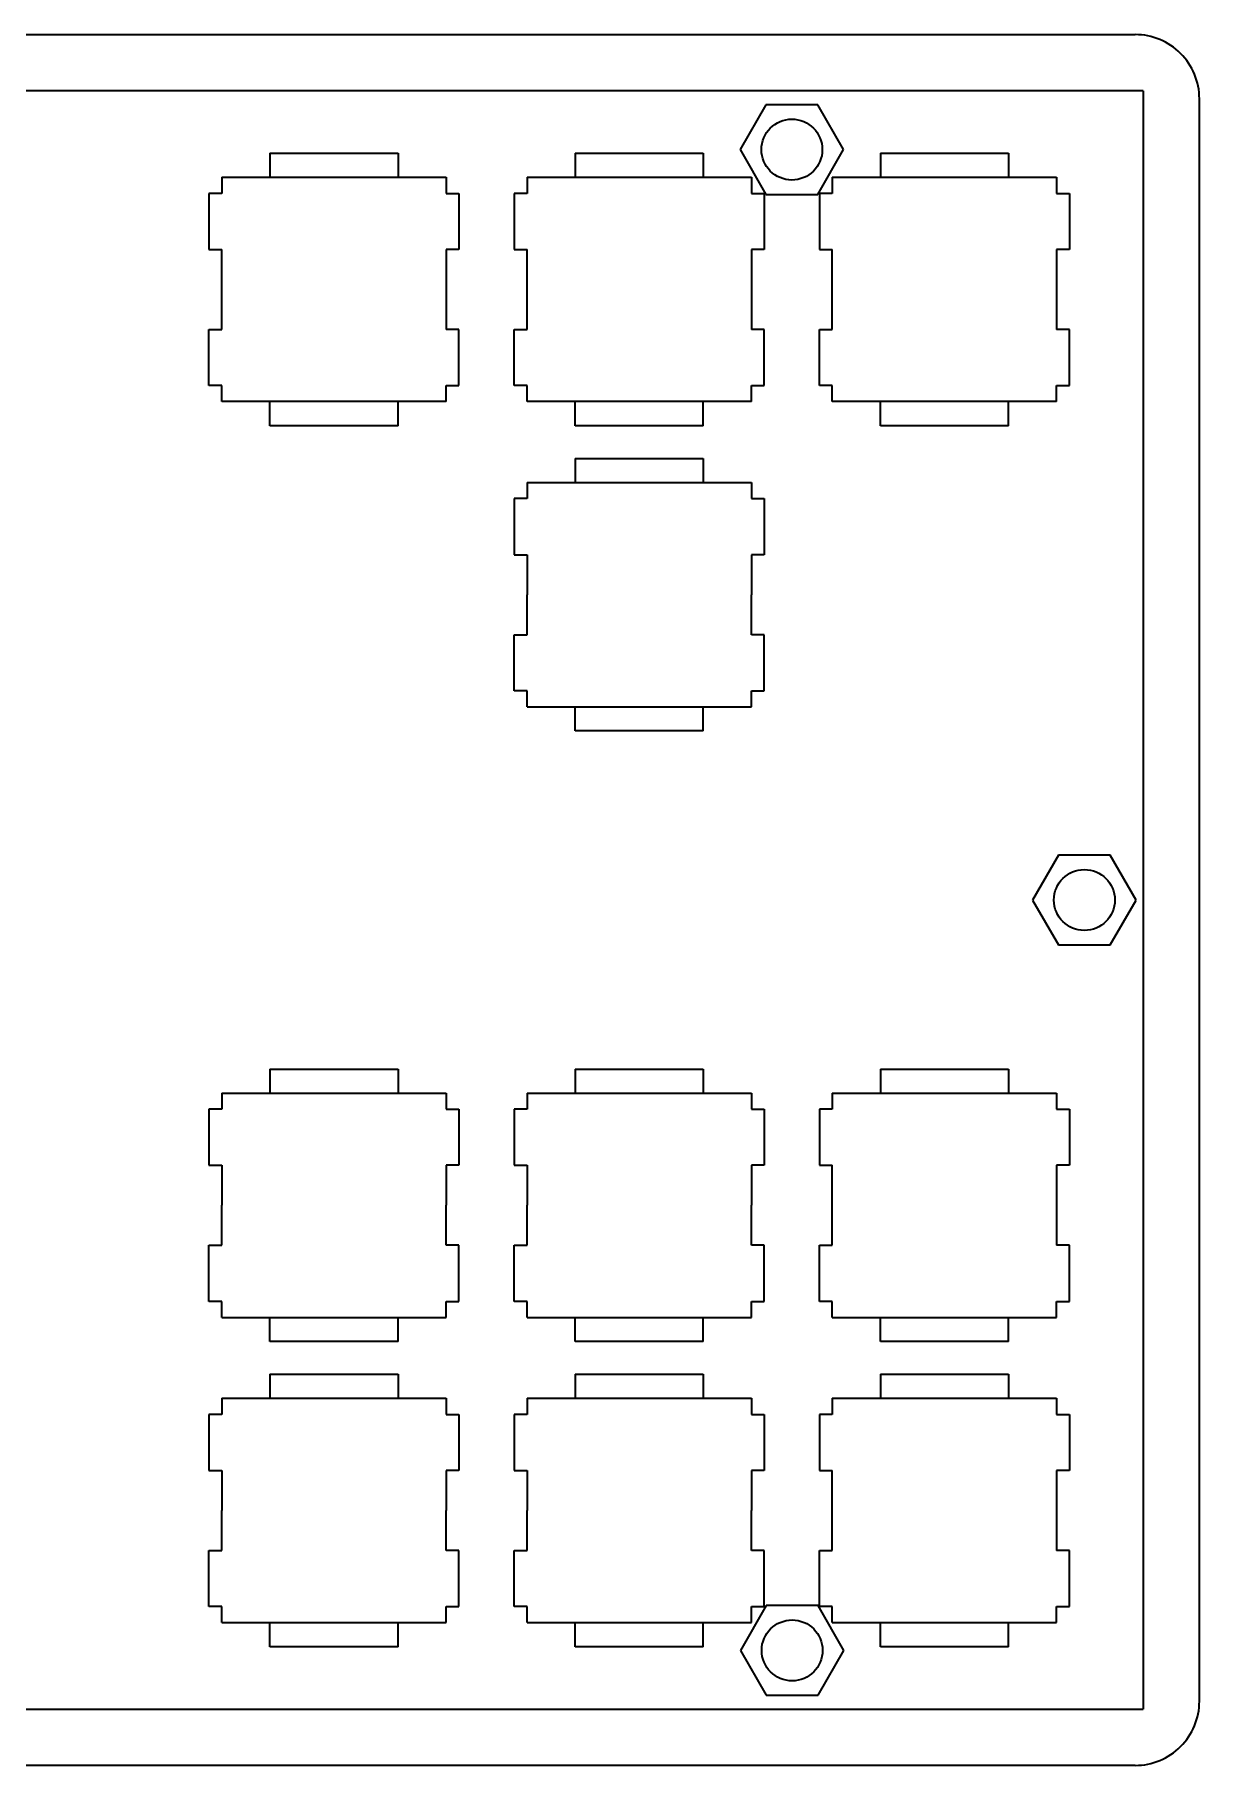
# Model space of a CAD drawing. Extents: x 27 to 393, y 94 to 203.
# Drawn here: x 319.9 to 392.6, y 94.5 to 202.5 of the extents above; entities that cross this region are included whole.
import ezdxf

# ---------------------------------------------------------------- set-up
doc = ezdxf.new("R2010")
doc.units = 0

msp = doc.modelspace()

# ---------------------------------------------------------------- linework, layer by layer
at = {"color": 7, "lineweight": 35}
for p, q in [((31.406002, 202.5065), (388.593994, 202.5065)), ((389.093994, 199.0065), (30.906002, 199.0065)), ((389.093994, 199.0065), (389.093994, 97.9935)), ((392.593994, 98.4935), (392.593994, 198.5065)), ((30.906002, 97.9935), (389.093994, 97.9935)), ((388.593994, 94.4935), (213.317001, 94.4935))]:
    msp.add_line(p, q, dxfattribs=at)
at = {"color": 7, "lineweight": 35, "ltscale": 0.080829}
for p, q in [((365.546417, 198.1315), (363.92984, 195.331497)), ((368.779572, 198.1315), (365.546417, 198.1315)), ((370.396179, 195.331497), (368.779572, 198.1315)), ((363.92984, 195.331497), (365.546417, 192.531494)), ((368.779572, 192.531494), (370.396179, 195.331497)), ((365.546417, 192.531494), (368.779572, 192.531494)), ((383.802429, 151.2995), (382.185852, 148.499496)), ((387.035583, 151.2995), (383.802429, 151.2995)), ((388.652161, 148.499496), (387.035583, 151.2995)), ((382.185852, 148.499496), (383.802429, 145.699493)), ((387.035583, 145.699493), (388.652161, 148.499496)), ((383.802429, 145.699493), (387.035583, 145.699493)), ((365.56543, 104.468498), (363.948853, 101.668503)), ((368.798584, 104.468498), (365.56543, 104.468498)), ((370.415161, 101.668503), (368.798584, 104.468498)), ((363.948853, 101.668503), (365.56543, 98.8685)), ((368.798584, 98.8685), (370.415161, 101.668503)), ((365.56543, 98.8685), (368.798584, 98.8685))]:
    msp.add_line(p, q, dxfattribs=at)
at = {"color": 7, "lineweight": 35, "ltscale": 0.2}
for p, q in [((334.588013, 195.100494), (342.588013, 195.100494)), ((353.638, 195.100494), (361.638, 195.100494)), ((372.688019, 195.100494), (380.688019, 195.100494)), ((342.588013, 178.100494), (334.588013, 178.100494)), ((361.638, 178.100494), (353.638, 178.100494)), ((380.688019, 178.100494), (372.688019, 178.100494)), ((353.638, 176.050507), (361.638, 176.050507)), ((353.638, 174.550507), (361.638, 174.550507)), ((353.638, 160.550507), (361.638, 160.550507)), ((361.638, 159.050507), (353.638, 159.050507)), ((334.588013, 137.9505), (342.588013, 137.9505)), ((353.638, 137.9505), (361.638, 137.9505)), ((372.688019, 137.9505), (380.688019, 137.9505)), ((334.588013, 136.4505), (342.588013, 136.4505)), ((353.638, 136.4505), (361.638, 136.4505)), ((372.688019, 136.4505), (380.688019, 136.4505)), ((334.588013, 122.4505), (342.588013, 122.4505)), ((353.638, 122.4505), (361.638, 122.4505)), ((372.688019, 122.4505), (380.688019, 122.4505)), ((342.588013, 120.9505), (334.588013, 120.9505)), ((361.638, 120.9505), (353.638, 120.9505)), ((380.688019, 120.9505), (372.688019, 120.9505)), ((334.588013, 118.900497), (342.588013, 118.900497)), ((353.638, 118.900497), (361.638, 118.900497)), ((372.688019, 118.900497), (380.688019, 118.900497)), ((334.588013, 117.400497), (342.588013, 117.400497)), ((353.638, 117.400497), (361.638, 117.400497)), ((372.688019, 117.400497), (380.688019, 117.400497)), ((334.588013, 103.400497), (342.588013, 103.400497)), ((353.638, 103.400497), (361.638, 103.400497)), ((372.688019, 103.400497), (380.688019, 103.400497)), ((342.588013, 101.900497), (334.588013, 101.900497)), ((361.638, 101.900497), (353.638, 101.900497)), ((380.688019, 101.900497), (372.688019, 101.900497))]:
    msp.add_line(p, q, dxfattribs=at)
at = {"color": 7, "lineweight": 35, "ltscale": 0.0375}
for p, q in [((334.588013, 195.100494), (334.588013, 193.600494)), ((342.588013, 195.100494), (342.588013, 193.600494)), ((353.638, 195.100494), (353.638, 193.600494)), ((361.638, 195.100494), (361.638, 193.600494)), ((372.688019, 195.100494), (372.688019, 193.600494)), ((380.688019, 195.100494), (380.688019, 193.600494)), ((334.588013, 178.100494), (334.588013, 179.600494)), ((342.588013, 178.100494), (342.588013, 179.600494)), ((353.638, 178.100494), (353.638, 179.600494)), ((361.638, 178.100494), (361.638, 179.600494)), ((372.688019, 178.100494), (372.688019, 179.600494)), ((380.688019, 178.100494), (380.688019, 179.600494)), ((353.638, 176.050507), (353.638, 174.550507)), ((361.638, 176.050507), (361.638, 174.550507)), ((353.638, 159.050507), (353.638, 160.550507)), ((361.638, 159.050507), (361.638, 160.550507)), ((334.588013, 137.9505), (334.588013, 136.4505)), ((342.588013, 137.9505), (342.588013, 136.4505)), ((353.638, 137.9505), (353.638, 136.4505)), ((361.638, 137.9505), (361.638, 136.4505)), ((372.688019, 137.9505), (372.688019, 136.4505)), ((380.688019, 137.9505), (380.688019, 136.4505)), ((334.588013, 120.9505), (334.588013, 122.4505)), ((342.588013, 120.9505), (342.588013, 122.4505)), ((353.638, 120.9505), (353.638, 122.4505)), ((361.638, 120.9505), (361.638, 122.4505)), ((372.688019, 120.9505), (372.688019, 122.4505)), ((380.688019, 120.9505), (380.688019, 122.4505)), ((334.588013, 118.900497), (334.588013, 117.400497)), ((342.588013, 118.900497), (342.588013, 117.400497)), ((353.638, 118.900497), (353.638, 117.400497)), ((361.638, 118.900497), (361.638, 117.400497)), ((372.688019, 118.900497), (372.688019, 117.400497)), ((380.688019, 118.900497), (380.688019, 117.400497)), ((334.588013, 101.900497), (334.588013, 103.400497)), ((342.588013, 101.900497), (342.588013, 103.400497)), ((353.638, 101.900497), (353.638, 103.400497)), ((361.638, 101.900497), (361.638, 103.400497)), ((372.688019, 101.900497), (372.688019, 103.400497)), ((380.688019, 101.900497), (380.688019, 103.400497))]:
    msp.add_line(p, q, dxfattribs=at)
at = {"color": 7, "lineweight": 35, "ltscale": 0.35}
for p, q in [((331.588013, 193.600494), (345.588013, 193.600494)), ((350.638, 193.600494), (364.638, 193.600494)), ((369.688019, 193.600494), (383.688019, 193.600494)), ((345.588013, 179.600494), (331.588013, 179.600494)), ((364.638, 179.600494), (350.638, 179.600494)), ((383.688019, 179.600494), (369.688019, 179.600494))]:
    msp.add_line(p, q, dxfattribs=at)
at = {"color": 7, "lineweight": 35, "ltscale": 0.025}
for p, q in [((331.588013, 193.600494), (331.588013, 192.600494)), ((345.588013, 193.600494), (345.588013, 192.600494)), ((350.638, 193.600494), (350.638, 192.600494)), ((364.638, 193.600494), (364.638, 192.600494)), ((369.688019, 193.600494), (369.688019, 192.600494)), ((383.688019, 193.600494), (383.688019, 192.600494)), ((331.588013, 179.600494), (331.588013, 180.600494)), ((345.588013, 179.600494), (345.588013, 180.600494)), ((350.638, 179.600494), (350.638, 180.600494)), ((364.638, 179.600494), (364.638, 180.600494)), ((369.688019, 179.600494), (369.688019, 180.600494)), ((383.688019, 179.600494), (383.688019, 180.600494)), ((350.638, 174.550507), (350.638, 173.550507)), ((364.638, 174.550507), (364.638, 173.550507)), ((350.638, 160.550507), (350.638, 161.550507)), ((364.638, 160.550507), (364.638, 161.550507)), ((331.588013, 136.4505), (331.588013, 135.4505)), ((345.588013, 136.4505), (345.588013, 135.4505)), ((350.638, 136.4505), (350.638, 135.4505)), ((364.638, 136.4505), (364.638, 135.4505)), ((369.688019, 136.4505), (369.688019, 135.4505)), ((383.688019, 136.4505), (383.688019, 135.4505)), ((331.588013, 122.4505), (331.588013, 123.4505)), ((345.588013, 122.4505), (345.588013, 123.4505)), ((350.638, 122.4505), (350.638, 123.4505)), ((364.638, 122.4505), (364.638, 123.4505)), ((369.688019, 122.4505), (369.688019, 123.4505)), ((383.688019, 122.4505), (383.688019, 123.4505)), ((331.588013, 117.400497), (331.588013, 116.400497)), ((345.588013, 117.400497), (345.588013, 116.400497)), ((350.638, 117.400497), (350.638, 116.400497)), ((364.638, 117.400497), (364.638, 116.400497)), ((369.688019, 117.400497), (369.688019, 116.400497)), ((383.688019, 117.400497), (383.688019, 116.400497)), ((331.588013, 103.400497), (331.588013, 104.400497)), ((345.588013, 103.400497), (345.588013, 104.400497)), ((350.638, 103.400497), (350.638, 104.400497)), ((364.638, 103.400497), (364.638, 104.400497)), ((369.688019, 103.400497), (369.688019, 104.400497)), ((383.688019, 103.400497), (383.688019, 104.400497))]:
    msp.add_line(p, q, dxfattribs=at)
at = {"color": 7, "lineweight": 35, "ltscale": 0.02}
for p, q in [((331.588013, 192.600494), (330.787994, 192.600494)), ((345.588013, 192.600494), (346.388, 192.600494)), ((350.638, 192.600494), (349.838013, 192.600494)), ((364.638, 192.600494), (365.438019, 192.600494)), ((369.688019, 192.600494), (368.888, 192.600494)), ((383.688019, 192.600494), (384.488007, 192.600494)), ((330.787994, 189.100494), (331.588013, 189.100494)), ((346.388, 189.100494), (345.588013, 189.100494)), ((349.838013, 189.100494), (350.638, 189.100494)), ((365.438019, 189.100494), (364.638, 189.100494)), ((368.888, 189.100494), (369.688019, 189.100494)), ((384.488007, 189.100494), (383.688019, 189.100494)), ((330.787994, 184.100494), (331.588013, 184.100494)), ((346.388, 184.100494), (345.588013, 184.100494)), ((349.838013, 184.100494), (350.638, 184.100494)), ((365.438019, 184.100494), (364.638, 184.100494)), ((368.888, 184.100494), (369.688019, 184.100494)), ((384.488007, 184.100494), (383.688019, 184.100494)), ((331.588013, 180.600494), (330.787994, 180.600494)), ((345.588013, 180.600494), (346.388, 180.600494)), ((350.638, 180.600494), (349.838013, 180.600494)), ((364.638, 180.600494), (365.438019, 180.600494)), ((369.688019, 180.600494), (368.888, 180.600494)), ((383.688019, 180.600494), (384.488007, 180.600494)), ((350.638, 173.550507), (349.838013, 173.550507)), ((364.638, 173.550507), (365.438019, 173.550507)), ((349.838013, 170.050507), (350.638, 170.050507)), ((365.438019, 170.050507), (364.638, 170.050507)), ((349.838013, 165.050507), (350.638, 165.050507)), ((365.438019, 165.050507), (364.638, 165.050507)), ((350.638, 161.550507), (349.838013, 161.550507)), ((364.638, 161.550507), (365.438019, 161.550507)), ((331.588013, 135.4505), (330.787994, 135.4505)), ((345.588013, 135.4505), (346.388, 135.4505)), ((350.638, 135.4505), (349.838013, 135.4505)), ((364.638, 135.4505), (365.438019, 135.4505)), ((369.688019, 135.4505), (368.888, 135.4505)), ((383.688019, 135.4505), (384.488007, 135.4505)), ((330.787994, 131.9505), (331.588013, 131.9505)), ((346.388, 131.9505), (345.588013, 131.9505)), ((349.838013, 131.9505), (350.638, 131.9505)), ((365.438019, 131.9505), (364.638, 131.9505)), ((368.888, 131.9505), (369.688019, 131.9505)), ((384.488007, 131.9505), (383.688019, 131.9505)), ((330.787994, 126.9505), (331.588013, 126.9505)), ((346.388, 126.9505), (345.588013, 126.9505)), ((349.838013, 126.9505), (350.638, 126.9505)), ((365.438019, 126.9505), (364.638, 126.9505)), ((368.888, 126.9505), (369.688019, 126.9505)), ((384.488007, 126.9505), (383.688019, 126.9505)), ((331.588013, 123.4505), (330.787994, 123.4505)), ((345.588013, 123.4505), (346.388, 123.4505)), ((350.638, 123.4505), (349.838013, 123.4505)), ((364.638, 123.4505), (365.438019, 123.4505)), ((369.688019, 123.4505), (368.888, 123.4505)), ((383.688019, 123.4505), (384.488007, 123.4505)), ((331.588013, 116.400497), (330.787994, 116.400497)), ((345.588013, 116.400497), (346.388, 116.400497)), ((350.638, 116.400497), (349.838013, 116.400497)), ((364.638, 116.400497), (365.438019, 116.400497)), ((369.688019, 116.400497), (368.888, 116.400497)), ((383.688019, 116.400497), (384.488007, 116.400497)), ((330.787994, 112.900497), (331.588013, 112.900497)), ((346.388, 112.900497), (345.588013, 112.900497)), ((349.838013, 112.900497), (350.638, 112.900497)), ((365.438019, 112.900497), (364.638, 112.900497)), ((368.888, 112.900497), (369.688019, 112.900497)), ((384.488007, 112.900497), (383.688019, 112.900497)), ((330.787994, 107.900497), (331.588013, 107.900497)), ((346.388, 107.900497), (345.588013, 107.900497)), ((349.838013, 107.900497), (350.638, 107.900497)), ((365.438019, 107.900497), (364.638, 107.900497)), ((368.888, 107.900497), (369.688019, 107.900497)), ((384.488007, 107.900497), (383.688019, 107.900497)), ((331.588013, 104.400497), (330.787994, 104.400497)), ((345.588013, 104.400497), (346.388, 104.400497)), ((350.638, 104.400497), (349.838013, 104.400497)), ((364.638, 104.400497), (365.438019, 104.400497)), ((369.688019, 104.400497), (368.888, 104.400497)), ((383.688019, 104.400497), (384.488007, 104.400497))]:
    msp.add_line(p, q, dxfattribs=at)
at = {"color": 7, "lineweight": 35, "ltscale": 0.0875}
for p, q in [((330.787994, 192.600494), (330.787994, 189.100494)), ((346.388, 192.600494), (346.388, 189.100494)), ((349.838013, 192.600494), (349.838013, 189.100494)), ((365.438019, 192.600494), (365.438019, 189.100494)), ((368.888, 192.600494), (368.888, 189.100494)), ((384.488007, 192.600494), (384.488007, 189.100494)), ((330.787994, 180.600494), (330.787994, 184.100494)), ((346.388, 180.600494), (346.388, 184.100494)), ((349.838013, 180.600494), (349.838013, 184.100494)), ((365.438019, 180.600494), (365.438019, 184.100494)), ((368.888, 180.600494), (368.888, 184.100494)), ((384.488007, 180.600494), (384.488007, 184.100494)), ((349.838013, 173.550507), (349.838013, 170.050507)), ((365.438019, 173.550507), (365.438019, 170.050507)), ((349.838013, 161.550507), (349.838013, 165.050507)), ((365.438019, 161.550507), (365.438019, 165.050507)), ((330.787994, 135.4505), (330.787994, 131.9505)), ((346.388, 135.4505), (346.388, 131.9505)), ((349.838013, 135.4505), (349.838013, 131.9505)), ((365.438019, 135.4505), (365.438019, 131.9505)), ((368.888, 135.4505), (368.888, 131.9505)), ((384.488007, 135.4505), (384.488007, 131.9505)), ((330.787994, 123.4505), (330.787994, 126.9505)), ((346.388, 123.4505), (346.388, 126.9505)), ((349.838013, 123.4505), (349.838013, 126.9505)), ((365.438019, 123.4505), (365.438019, 126.9505)), ((368.888, 123.4505), (368.888, 126.9505)), ((384.488007, 123.4505), (384.488007, 126.9505)), ((330.787994, 116.400497), (330.787994, 112.900497)), ((346.388, 116.400497), (346.388, 112.900497)), ((349.838013, 116.400497), (349.838013, 112.900497)), ((365.438019, 116.400497), (365.438019, 112.900497)), ((368.888, 116.400497), (368.888, 112.900497)), ((384.488007, 116.400497), (384.488007, 112.900497)), ((330.787994, 104.400497), (330.787994, 107.900497)), ((346.388, 104.400497), (346.388, 107.900497)), ((349.838013, 104.400497), (349.838013, 107.900497)), ((365.438019, 104.400497), (365.438019, 107.900497)), ((368.888, 104.400497), (368.888, 107.900497)), ((384.488007, 104.400497), (384.488007, 107.900497))]:
    msp.add_line(p, q, dxfattribs=at)
at = {"color": 7, "lineweight": 35, "ltscale": 0.125}
for p, q in [((331.588013, 184.100494), (331.588013, 189.100494)), ((345.588013, 189.100494), (345.588013, 184.100494)), ((350.638, 184.100494), (350.638, 189.100494)), ((364.638, 189.100494), (364.638, 184.100494)), ((369.688019, 184.100494), (369.688019, 189.100494)), ((383.688019, 189.100494), (383.688019, 184.100494)), ((369.688019, 126.9505), (369.688019, 131.9505)), ((383.688019, 131.9505), (383.688019, 126.9505)), ((369.688019, 107.900497), (369.688019, 112.900497)), ((383.688019, 112.900497), (383.688019, 107.900497))]:
    msp.add_line(p, q, dxfattribs=at)
at = {"color": 7, "lineweight": 35, "ltscale": 0.075}
for p, q in [((350.638, 174.550507), (353.638, 174.550507)), ((361.638, 174.550507), (364.638, 174.550507)), ((350.638, 160.550507), (353.638, 160.550507)), ((361.638, 160.550507), (364.638, 160.550507)), ((331.588013, 136.4505), (334.588013, 136.4505)), ((342.588013, 136.4505), (345.588013, 136.4505)), ((350.638, 136.4505), (353.638, 136.4505)), ((361.638, 136.4505), (364.638, 136.4505)), ((369.688019, 136.4505), (372.688019, 136.4505)), ((380.688019, 136.4505), (383.688019, 136.4505)), ((331.588013, 122.4505), (334.588013, 122.4505)), ((342.588013, 122.4505), (345.588013, 122.4505)), ((350.638, 122.4505), (353.638, 122.4505)), ((361.638, 122.4505), (364.638, 122.4505)), ((369.688019, 122.4505), (372.688019, 122.4505)), ((380.688019, 122.4505), (383.688019, 122.4505)), ((331.588013, 117.400497), (334.588013, 117.400497)), ((342.588013, 117.400497), (345.588013, 117.400497)), ((350.638, 117.400497), (353.638, 117.400497)), ((361.638, 117.400497), (364.638, 117.400497)), ((369.688019, 117.400497), (372.688019, 117.400497)), ((380.688019, 117.400497), (383.688019, 117.400497)), ((331.588013, 103.400497), (334.588013, 103.400497)), ((342.588013, 103.400497), (345.588013, 103.400497)), ((350.638, 103.400497), (353.638, 103.400497)), ((361.638, 103.400497), (364.638, 103.400497)), ((369.688019, 103.400497), (372.688019, 103.400497)), ((380.688019, 103.400497), (383.688019, 103.400497))]:
    msp.add_line(p, q, dxfattribs=at)
at = {"color": 7, "lineweight": 35, "ltscale": 0.0625}
for p, q in [((350.638, 170.050507), (350.638, 167.550507)), ((364.638, 170.050507), (364.638, 167.550507)), ((350.638, 165.050507), (350.638, 167.550507)), ((364.638, 165.050507), (364.638, 167.550507)), ((331.588013, 131.9505), (331.588013, 129.4505)), ((345.588013, 131.9505), (345.588013, 129.4505)), ((350.638, 131.9505), (350.638, 129.4505)), ((364.638, 131.9505), (364.638, 129.4505)), ((331.588013, 126.9505), (331.588013, 129.4505)), ((345.588013, 126.9505), (345.588013, 129.4505)), ((350.638, 126.9505), (350.638, 129.4505)), ((364.638, 126.9505), (364.638, 129.4505)), ((331.588013, 112.900497), (331.588013, 110.400497)), ((345.588013, 112.900497), (345.588013, 110.400497)), ((350.638, 112.900497), (350.638, 110.400497)), ((364.638, 112.900497), (364.638, 110.400497)), ((331.588013, 107.900497), (331.588013, 110.400497)), ((345.588013, 107.900497), (345.588013, 110.400497)), ((350.638, 107.900497), (350.638, 110.400497)), ((364.638, 107.900497), (364.638, 110.400497))]:
    msp.add_line(p, q, dxfattribs=at)
at = {"color": 7, "lineweight": 35}
for centre in [(367.162994, 195.331497), (385.419006, 148.499496), (367.182007, 101.668503)]:
    msp.add_circle(centre, 1.9, dxfattribs=at)
for centre, start, end in [((388.593994, 198.5065), 0, 90.000003), ((388.593994, 98.4935), 269.999997, 360)]:
    msp.add_arc(centre, 4, start, end, dxfattribs=at)

doc.saveas('drawing.dxf')
